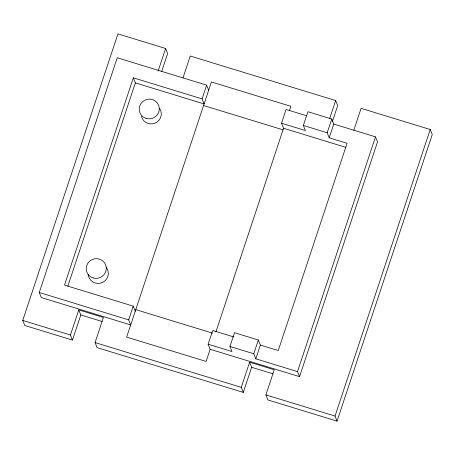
<?xml version="1.0" encoding="UTF-8"?>
<svg xmlns="http://www.w3.org/2000/svg" width="455" height="455" viewBox="0 0 455 455"><rect width="100%" height="100%" fill="white"/><g stroke="black" fill="none" stroke-linecap="round" stroke-linejoin="round"><path stroke-width="0.68" d="M353.814 130.261L361.094 108.341L430.225 129.516L432.25 134.572L337.058 421.125L267.927 399.951L265.902 394.894L274.251 369.773L249.619 362.226L251.638 367.287L243.294 392.409L97.086 347.631L95.061 342.575L103.404 317.448L78.772 309.906L80.797 314.968L72.453 340.09L24.775 325.484L22.75 320.428L117.942 33.875L165.62 48.48L167.639 53.536L161.684 71.475M133.338 77.833L135.362 82.89L204.096 103.939L202.077 98.883L133.338 77.833L64.491 285.092L133.224 306.141L128.663 319.882L130.682 324.938L41.291 297.564L39.267 292.502L117.242 57.768L206.638 85.142L208.663 90.204M67.852 286.115L135.362 82.89M72.453 340.09L70.428 335.028L78.772 309.906M158.112 71.065L165.62 48.48M182.967 77.941L190.253 56.022L335.665 100.555L337.69 105.611L332.395 121.559M202.077 98.883L206.638 85.142M289.386 110.736L290.864 106.294L211.399 81.963L126.644 337.11L206.104 361.441L210.147 349.275L208.123 344.213L212.69 330.478L233.876 336.967M215.903 331.945L283.562 128.276L281.537 123.22L286.098 109.479L306.63 115.763M208.123 344.213L231.959 351.516L229.94 346.46L234.501 332.719L258.343 340.022L260.362 345.078L255.801 358.819L297.519 371.593L299.544 376.649L210.147 349.275M281.537 123.22L305.373 130.517L303.354 125.461L307.916 111.72L331.758 119.022L333.777 124.078L329.215 137.819L347.091 143.297L278.244 350.555L260.362 345.078M329.71 118.493L335.665 100.555M243.294 392.409L241.269 387.347L249.619 362.226M255.801 358.819L253.776 353.757L258.343 340.022M329.215 137.819L327.19 132.763L331.758 119.022M297.519 371.593L375.494 136.858L333.777 124.078M299.544 376.649L377.519 141.915L375.494 136.858M337.058 421.125L335.039 416.063L430.225 129.516M303.354 125.461L327.19 132.763M283.562 128.276L345.737 147.318M203.578 105.514L283.038 129.846M135.772 309.633L212.513 333.134M229.94 346.46L253.776 353.757M39.267 292.502L128.663 319.882M80.797 314.968L102.102 321.492M251.638 367.287L272.943 373.811M22.75 320.428L70.428 335.028M95.061 342.575L241.269 387.347M265.902 394.894L335.039 416.063M133.224 306.141L135.249 311.203M106.18 267.375A10.067 9.828 -21.8 0 1 101.909 282.72A10.067 9.828 -21.8 0 1 88.27 274.49M159.563 108.364A10.067 9.828 -21.8 0 1 155.206 123.066A10.067 9.828 -21.8 0 1 141.448 116.241M93.127 277.948A10.067 9.828 -21.8 0 0 106.078 266.346A10.067 9.828 -21.8 0 0 89.561 261.289A10.067 9.828 -21.8 0 0 93.127 277.948M146.123 118.419A10.067 9.828 -21.8 0 0 159.074 106.817A10.067 9.828 -21.8 0 0 142.557 101.761A10.067 9.828 -21.8 0 0 146.123 118.419"/></g></svg>
